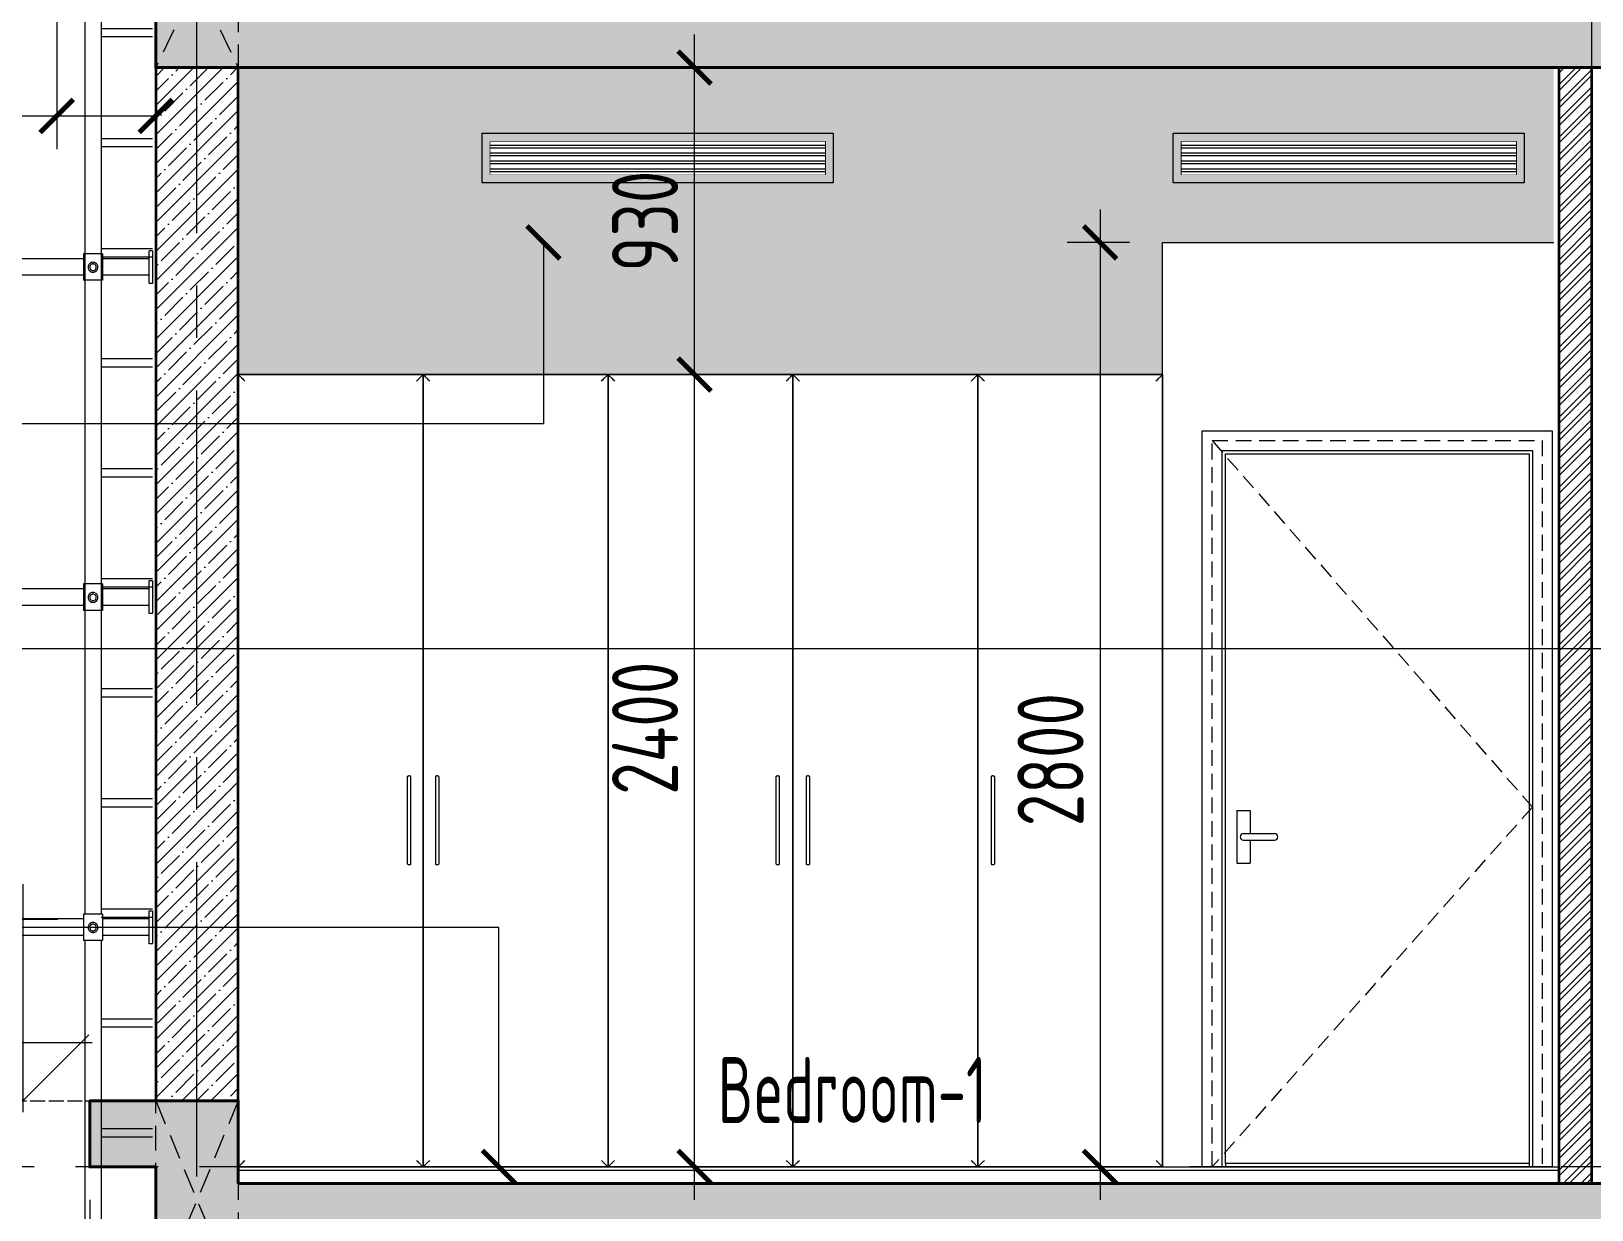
# Model space of a CAD drawing. Header units: millimetres. Extents: x -6181 to 191287, y -8583 to 23546.
# Drawn here: x 84826 to 89554, y 3920 to 7490 of the extents above; entities that cross this region are included whole.
import ezdxf
from ezdxf.xclip import XClip

# ---------------------------------------------------------------- set-up
doc = ezdxf.new("R2010")
doc.units = ezdxf.units.MM
doc.header["$MEASUREMENT"] = 0
doc.header["$XCLIPFRAME"] = 0
for name, pattern in [('1735-DT-5BR-SEC_BB$0$DASHED', [0.75, 0.5, -0.25]), ('1735-DT-5BR-SEC_BB$0$HIDDEN', [0.375, 0.25, -0.125]), ('1735-DT-5BR-SEC_BB$0$HIDDEN2', [4.7625, 3.175, -1.5875]), ('ACAD_ISO02W100', [15, 12, -3]), ('CENTER2', [28.575, 19.05, -3.175, 3.175, -3.175]), ('DASHED', [0.75, 0.5, -0.25])]:
    doc.linetypes.add(name, pattern=pattern)
doc.layers.add('00--ORIGIN POINT', color=200, linetype='Continuous', lineweight=20, plot=False)
for name, color, linetype, lineweight in [('03--GRID', 252, 'CENTER2', 5), ('05--LEADER', 11, 'Continuous', 20), ('05--TEXT-2', 2, 'Continuous', 25), ('07--DIM-2', 2, 'Continuous', 25), ('1735-DT-5BR-SEC_BB$0$04--HATCH-1', 251, 'Continuous', 13), ('1735-DT-5BR-SEC_BB$0$06--LINE-1', 9, 'Continuous', 18), ('1735-DT-5BR-SEC_BB$0$CAT LADDER', 251, 'Continuous', 9), ('1735-DT-5BR-SEC_BB$0$E--CONCRETE-4', 4, 'Continuous', 40), ('1735-DT-5BR-SEC_BB$0$E--CONCRETE-Beams', 1, '1735-DT-5BR-SEC_BB$0$HIDDEN', 0), ('1735-DT-5BR-SEC_BB$0$E--CONCRETE-SHADE', 253, 'Continuous', 25), ('1735-DT-5BR-SEC_BB$0$F--BLOCKWALL-3', 3, 'Continuous', 35), ('1735-DT-5BR-SEC_BB$0$F--BLOCKWALL-HATCH--INSULATED', 251, 'Continuous', 13), ('1735-DT-5BR-SEC_BB$0$G--STELWRK-1', 9, 'Continuous', 18), ('1735-DT-5BR-SEC_BB$0$K--CEILING FIXTURES', 251, 'Continuous', 9), ('1735-DT-5BR-SEC_BB$0$K--CEILING-1', 1, 'Continuous', 20), ('1735-DT-5BR-SEC_BB$0$L--DOORS-1', 9, 'Continuous', 18), ('1735-DT-5BR-SEC_BB$0$L--DOORS-HID', 9, '1735-DT-5BR-SEC_BB$0$HIDDEN', 18), ('1735-DT-5BR-SEC_BB$0$M--TILING-1', 2, 'Continuous', 15), ('1735-DT-5BR-SEC_BB$0$N--FIXTURE-CB-0', 251, 'Continuous', 9), ('1735-DT-5BR-SEC_BB$0$W--ELV-1', 250, '1735-DT-5BR-SEC_BB$0$DASHED', 9), ('W--ELEV-2', 7, 'Continuous', 20), ('W--ELV-1', 250, 'DASHED', 9)]:
    doc.layers.add(name, color=color, linetype=linetype, lineweight=lineweight)
doc.layers.add('1735-DT-5BR-SEC_BB$0$CEILING FIXTURES', color=251, linetype='Continuous')
doc.layers.add('1735-DT-5BR-SEC_BB$0$K--CEILING HID', color=251, linetype='1735-DT-5BR-SEC_BB$0$HIDDEN')
doc.styles.add('ISO', font='isocp2.shx', dxfattribs={"width": 0.8})
doc.dimstyles.new('1-100_AR', dxfattribs={"dimtxt": 200, "dimasz": 100, "dimexe": 100, "dimexo": 100, "dimgap": 0, "dimtad": 0, "dimdec": 0, "dimzin": 12, "dimdsep": 46, "dimtxsty": 'ISO', "dimblk": 'ARCHTICK', "dimcen": 100, "dimdle": 100, "dimclrd": 8, "dimclre": 9, "dimclrt": 2, "dimadec": 0, "dimazin": 0, "dimtfac": 1, "dimtdec": 0, "dimtmove": 0, "dimatfit": 2, "dimldrblk": 'ARCHTICK', "dimfxl": 1, "dimtvp": 0.75, "dimtolj": 1, "dimtzin": 12, "dimlwd": 9, "dimlwe": 9, "dimarcsym": 0})

# ---------------------------------------------------------------- blocks, each defined once
blk = doc.blocks.new('_ArchTick')
at = {"color": 0, "const_width": 0.15}
blk.add_lwpolyline([(-0.5, -0.5), (0.5, 0.5)], dxfattribs=at)
blk = doc.blocks.new('*D36')
at = {"layer": '07--DIM-2', "color": 8, "lineweight": 9, "transparency": 16777216}
blk.add_line((88064.1, 6950), (88064.1, 3950), dxfattribs=at)
at = {"layer": '07--DIM-2', "color": 9, "lineweight": 9, "transparency": 16777216}
for p, q in [((88153.6, 6850), (87964.1, 6850)), ((88153.6, 4050), (87964.1, 4050))]:
    blk.add_line(p, q, dxfattribs=at)
at = {"layer": 'Defpoints', "color": 0, "transparency": 16777216}
for p in [(88253.6, 6850), (88064.1, 4050), (88253.6, 4050)]:
    blk.add_point(p, dxfattribs=at)
at = {"layer": '07--DIM-2', "color": 8, "lineweight": 9, "transparency": 16777216, "xscale": 100, "yscale": 100, "zscale": 100}
for p, rotation in [((88064.1, 6850), 90), ((88064.1, 4050), 270)]:
    blk.add_blockref('_ArchTick', p, dxfattribs=dict(at, rotation=rotation))
at = {"layer": '07--DIM-2', "color": 2, "transparency": 16777216, "insert": (87914.1, 5283.6), "char_height": 200, "attachment_point": 5, "rotation": 90, "style": 'ISO'}
blk.add_mtext('\\A1;2800', dxfattribs=at)
blk = doc.blocks.new('*U259')
blk.add_line((1060, 0), (0, 0))
for points in [[(0, 0), (0, 2230), (1060, 2230), (1060, 0)], [(60, 0), (60, 2170), (1000, 2170), (1000, 0)]]:
    blk.add_lwpolyline(points)
at = {"layer": '1735-DT-5BR-SEC_BB$0$06--LINE-1', "ltscale": 0.5}
for p, q in [((70, 10), (70, 0)), ((990, 10), (990, 0))]:
    blk.add_line(p, q, dxfattribs=at)
at = {"layer": '1735-DT-5BR-SEC_BB$0$G--STELWRK-1'}
for p, q in [((105, 1080), (105, 920)), ((105, 1080), (145, 1080)), ((145, 1080), (145, 1010)), ((125, 1010), (218.7, 1010)), ((125, 990), (218.7, 990)), ((145, 990), (145, 920)), ((105, 920), (145, 920))]:
    blk.add_line(p, q, dxfattribs=at)
for centre, start, end in [((125, 1000), 90, 270), ((218.7, 1000), 270, 90)]:
    blk.add_arc(centre, 10, start, end, dxfattribs=at)
at = {"layer": '1735-DT-5BR-SEC_BB$0$L--DOORS-1'}
blk.add_lwpolyline([(70, 10), (70, 2160), (990, 2160), (990, 10)], close=True, dxfattribs=at)
at = {"layer": '1735-DT-5BR-SEC_BB$0$L--DOORS-HID', "color": 8, "linetype": '1735-DT-5BR-SEC_BB$0$HIDDEN2', "ltscale": 15}
blk.add_lwpolyline([(30, 0), (30, 2200), (1030, 2200), (1030, 0)], dxfattribs=at)
at = {"layer": '1735-DT-5BR-SEC_BB$0$L--DOORS-HID', "color": 8, "linetype": '1735-DT-5BR-SEC_BB$0$HIDDEN2', "lineweight": 9, "ltscale": 15}
blk.add_lwpolyline([(30, 2200), (1000, 1090), (30, 0)], dxfattribs=at)
blk = doc.blocks.new('1735-DT-5BR-SEC_BB$0$A$C77026d05')
for p, q in [((-2800, 0), (-2800, 2400)), ((-2800, 2400), (-2240, 2400)), ((-2240, 2400), (-2800, 2400)), ((-2800, 0), (-2800, 2400)), ((-2800, 2400), (-2800, 0)), ((-2800, 2400), (-1120, 2400)), ((-2240, 0), (-2240, 2400)), ((-2240, 2400), (-1680, 2400)), ((-1680, 2400), (-2240, 2400)), ((-2240, 0), (-2240, 2400)), ((-2240, 2400), (-2240, 0)), ((-2240, 2400), (-2240, 0)), ((-1680, 0), (-1680, 2400)), ((-1680, 2400), (-1120, 2400)), ((-1120, 2400), (-1680, 2400)), ((-1680, 0), (-1680, 2400)), ((-1680, 2400), (-1680, 0)), ((-1680, 2400), (-1680, 0)), ((-1120, 2400), (-1120, 0)), ((-1120, 2400), (-1120, 0)), ((-1120, 0), (-1120, 2400)), ((-1120, 2400), (0, 2400)), ((0, 2400), (-1120, 2400)), ((-1120, 0), (-1120, 2400)), ((-1120, 2400), (0, 2400)), ((-560, 2400), (-560, 0)), ((-560, 2400), (-560, 0)), ((-560, 0), (-560, 2400)), ((-560, 0), (-560, 2400)), ((0, 2400), (0, 0)), ((0, 2400), (0, 0)), ((0, 0), (0, 2400)), ((-2286.4, 918.2), (-2286.9, 917.8)), ((-2193.1, 917.8), (-2193.6, 918.2)), ((-1169.9, 918.2), (-1170.4, 917.8)), ((-1069.6, 917.8), (-1070.1, 918.2)), ((-509.6, 917.8), (-510.1, 918.2)), ((-2240, 0), (-2800, 0)), ((-2800, 0), (-1120, 0)), ((-1680, 0), (-2240, 0)), ((-1120, 0), (-1680, 0)), ((0, 0), (-1120, 0)), ((-1120, 0), (0, 0)), ((-2240, 0), (-2800, 0)), ((-1680, 0), (-2240, 0)), ((-1120, 0), (-1680, 0)), ((0, 0), (-1120, 0))]:
    blk.add_line(p, q)
at = {"flags": 128}
for points in [[(-2282.1, 1184.3), (-2283.3, 1184.2), (-2284.6, 1184), (-2285.6, 1183.7), (-2286.4, 1183.3), (-2286.9, 1182.9), (-2287.1, 1182.4), (-2286.9, 1181.9), (-2286.4, 1181.4)], [(-2287.1, 917.4), (-2287.1, 958.9), (-2287.1, 1001.9), (-2287.1, 1049), (-2287.1, 1106.6), (-2287.1, 1182.4)], [(-2277.7, 1181.4), (-2277.2, 1181.9), (-2277.1, 1182.4), (-2277.2, 1182.9), (-2277.7, 1183.3), (-2278.5, 1183.7), (-2279.6, 1184), (-2280.8, 1184.2), (-2282.1, 1184.3)], [(-2277.1, 917.4), (-2277.1, 958.9), (-2277.1, 1001.9), (-2277.1, 1049), (-2277.1, 1106.6), (-2277.1, 1182.4)], [(-2197.9, 1184.3), (-2199.2, 1184.2), (-2200.4, 1184), (-2201.5, 1183.7), (-2202.3, 1183.3), (-2202.8, 1182.9), (-2202.9, 1182.4), (-2202.8, 1181.9), (-2202.3, 1181.4)], [(-2202.9, 1182.4), (-2202.9, 1120.9), (-2202.9, 1071.9), (-2202.9, 997.5), (-2202.9, 944), (-2202.9, 917.4)], [(-2193.6, 1181.4), (-2193.1, 1181.9), (-2192.9, 1182.4), (-2193.1, 1182.9), (-2193.6, 1183.3), (-2194.4, 1183.7), (-2195.4, 1184), (-2196.7, 1184.2), (-2197.9, 1184.3)], [(-2192.9, 1182.4), (-2192.9, 1120.9), (-2192.9, 1071.9), (-2192.9, 997.5), (-2192.9, 944), (-2192.9, 917.4)], [(-1165.6, 1184.3), (-1166.9, 1184.2), (-1168.1, 1184), (-1169.1, 1183.7), (-1169.9, 1183.3), (-1170.4, 1182.9), (-1170.6, 1182.4), (-1170.4, 1181.9), (-1169.9, 1181.4)], [(-1170.6, 917.4), (-1170.6, 958.9), (-1170.6, 1001.9), (-1170.6, 1049), (-1170.6, 1106.6), (-1170.6, 1182.4)], [(-1161.2, 1181.4), (-1160.7, 1181.9), (-1160.6, 1182.4), (-1160.7, 1182.9), (-1161.2, 1183.3), (-1162, 1183.7), (-1163.1, 1184), (-1164.3, 1184.2), (-1165.6, 1184.3)], [(-1160.6, 917.4), (-1160.6, 958.9), (-1160.6, 1001.9), (-1160.6, 1049), (-1160.6, 1106.6), (-1160.6, 1182.4)], [(-1074.4, 1184.3), (-1075.7, 1184.2), (-1076.9, 1184), (-1078, 1183.7), (-1078.8, 1183.3), (-1079.3, 1182.9), (-1079.4, 1182.4), (-1079.3, 1181.9), (-1078.8, 1181.4)], [(-1079.4, 1182.4), (-1079.4, 1120.9), (-1079.4, 1071.9), (-1079.4, 997.5), (-1079.4, 944), (-1079.4, 917.4)], [(-1070.1, 1181.4), (-1069.6, 1181.9), (-1069.4, 1182.4), (-1069.6, 1182.9), (-1070.1, 1183.3), (-1070.9, 1183.7), (-1071.9, 1184), (-1073.1, 1184.2), (-1074.4, 1184.3)], [(-1069.4, 1182.4), (-1069.4, 1120.9), (-1069.4, 1071.9), (-1069.4, 997.5), (-1069.4, 944), (-1069.4, 917.4)], [(-514.4, 1184.3), (-515.7, 1184.2), (-516.9, 1184), (-518, 1183.7), (-518.8, 1183.3), (-519.3, 1182.9), (-519.4, 1182.4), (-519.3, 1181.9), (-518.8, 1181.4)], [(-519.4, 1182.4), (-519.4, 1120.9), (-519.4, 1071.9), (-519.4, 997.5), (-519.4, 944), (-519.4, 917.4)], [(-510.1, 1181.4), (-509.6, 1181.9), (-509.4, 1182.4), (-509.6, 1182.9), (-510.1, 1183.3), (-510.9, 1183.7), (-511.9, 1184), (-513.1, 1184.2), (-514.4, 1184.3)], [(-509.4, 1182.4), (-509.4, 1120.9), (-509.4, 1071.9), (-509.4, 997.5), (-509.4, 944), (-509.4, 917.4)], [(-2287.1, 917.4), (-2286.9, 917), (-2286.4, 916.6), (-2285.6, 916.2), (-2284.6, 916), (-2283.3, 915.8), (-2282.1, 915.7)], [(-2282.1, 915.7), (-2280.8, 915.8), (-2279.6, 916), (-2278.5, 916.2), (-2277.7, 916.6), (-2277.2, 917)], [(-2202.8, 917), (-2202.3, 916.6), (-2201.5, 916.2), (-2200.4, 916), (-2199.2, 915.8), (-2197.9, 915.7)], [(-2197.9, 915.7), (-2196.7, 915.8), (-2195.4, 916), (-2194.4, 916.2), (-2193.6, 916.6), (-2193.1, 917), (-2192.9, 917.4)], [(-1170.6, 917.4), (-1170.4, 917), (-1169.9, 916.6), (-1169.1, 916.2), (-1168.1, 916), (-1166.9, 915.8), (-1165.6, 915.7)], [(-1165.6, 915.7), (-1164.3, 915.8), (-1163.1, 916), (-1162, 916.2), (-1161.2, 916.6), (-1160.7, 917)], [(-1079.3, 917), (-1078.8, 916.6), (-1078, 916.2), (-1076.9, 916), (-1075.7, 915.8), (-1074.4, 915.7)], [(-1074.4, 915.7), (-1073.1, 915.8), (-1071.9, 916), (-1070.9, 916.2), (-1070.1, 916.6), (-1069.6, 917), (-1069.4, 917.4)], [(-519.3, 917), (-518.8, 916.6), (-518, 916.2), (-516.9, 916), (-515.7, 915.8), (-514.4, 915.7)], [(-514.4, 915.7), (-513.1, 915.8), (-511.9, 916), (-510.9, 916.2), (-510.1, 916.6), (-509.6, 917), (-509.4, 917.4)]]:
    blk.add_lwpolyline(points, dxfattribs=at)
for points, knots in [([(-2800, 2400), (-2800, 2400), (-2798.9, 2398.9), (-2794.8, 2394.8), (-2789.9, 2389.9), (-2785.5, 2385.5), (-2781.9, 2381.9), (-2780, 2380)], [0, 0, 0, 0, 0.285714, 0.571429, 0.714286, 0.857143, 1, 1, 1, 1]), ([(-2260, 2380), (-2258.1, 2381.9), (-2254.5, 2385.5), (-2250.1, 2389.9), (-2245.2, 2394.8), (-2241.1, 2398.9), (-2240, 2400), (-2240, 2400)], [-1, -1, -1, -1, -0.857143, -0.714286, -0.571429, -0.285714, 0, 0, 0, 0]), ([(-2240, 2400), (-2240, 2400), (-2238.9, 2398.9), (-2234.8, 2394.8), (-2229.9, 2389.9), (-2225.5, 2385.5), (-2221.9, 2381.9), (-2220, 2380)], [0, 0, 0, 0, 0.285714, 0.571429, 0.714286, 0.857143, 1, 1, 1, 1]), ([(-1700, 2380), (-1698.1, 2381.9), (-1694.5, 2385.5), (-1690.1, 2389.9), (-1685.2, 2394.8), (-1681.1, 2398.9), (-1680, 2400), (-1680, 2400)], [-1, -1, -1, -1, -0.857143, -0.714286, -0.571429, -0.285714, 0, 0, 0, 0]), ([(-1680, 2400), (-1680, 2400), (-1678.9, 2398.9), (-1674.8, 2394.8), (-1669.9, 2389.9), (-1665.5, 2385.5), (-1661.9, 2381.9), (-1660, 2380)], [0, 0, 0, 0, 0.285714, 0.571429, 0.714286, 0.857143, 1, 1, 1, 1]), ([(-1140, 2380), (-1138.1, 2381.9), (-1134.5, 2385.5), (-1130.1, 2389.9), (-1125.2, 2394.8), (-1121.1, 2398.9), (-1120, 2400), (-1120, 2400)], [-1, -1, -1, -1, -0.857143, -0.714286, -0.571429, -0.285714, 0, 0, 0, 0]), ([(-1120, 2400), (-1120, 2400), (-1119.6, 2399.6), (-1117.4, 2397.4), (-1113.6, 2393.6), (-1109.9, 2389.9), (-1105.5, 2385.5), (-1101.9, 2381.9), (-1100, 2380)], [-1, -1, -1, -1, -0.857143, -0.571429, -0.428571, -0.285714, -0.142857, 0, 0, 0, 0]), ([(-580, 2380), (-578.1, 2381.9), (-574.5, 2385.5), (-570.1, 2389.9), (-565.2, 2394.8), (-561.1, 2398.9), (-560, 2400), (-560, 2400)], [-1, -1, -1, -1, -0.857143, -0.714286, -0.571429, -0.285714, 0, 0, 0, 0]), ([(-560, 2400), (-560, 2400), (-559.6, 2399.6), (-557.4, 2397.4), (-553.6, 2393.6), (-549.9, 2389.9), (-545.5, 2385.5), (-541.9, 2381.9), (-540, 2380)], [-1, -1, -1, -1, -0.857143, -0.571429, -0.428571, -0.285714, -0.142857, 0, 0, 0, 0]), ([(-20, 2380), (-18.1, 2381.9), (-14.5, 2385.5), (-10.1, 2389.9), (-6.4, 2393.6), (-2.6, 2397.4), (-0.4, 2399.6), (0, 2400), (0, 2400)], [0, 0, 0, 0, 0.142857, 0.285714, 0.428571, 0.571429, 0.857143, 1, 1, 1, 1]), ([(-2800, 0), (-2800, 0), (-2798.9, 1.1), (-2794.8, 5.2), (-2789.9, 10.1), (-2785.5, 14.5), (-2781.9, 18.1), (-2780, 20)], [0, 0, 0, 0, 0.285714, 0.571429, 0.714286, 0.857143, 1, 1, 1, 1]), ([(-2260, 20), (-2258.1, 18.1), (-2254.5, 14.5), (-2250.1, 10.1), (-2245.2, 5.2), (-2241.1, 1.1), (-2240, 0), (-2240, 0)], [-1, -1, -1, -1, -0.857143, -0.714286, -0.571429, -0.285714, 0, 0, 0, 0]), ([(-2240, 0), (-2240, 0), (-2238.9, 1.1), (-2234.8, 5.2), (-2229.9, 10.1), (-2225.5, 14.5), (-2221.9, 18.1), (-2220, 20)], [0, 0, 0, 0, 0.285714, 0.571429, 0.714286, 0.857143, 1, 1, 1, 1]), ([(-1700, 20), (-1698.1, 18.1), (-1694.5, 14.5), (-1690.1, 10.1), (-1685.2, 5.2), (-1681.1, 1.1), (-1680, 0), (-1680, 0)], [-1, -1, -1, -1, -0.857143, -0.714286, -0.571429, -0.285714, 0, 0, 0, 0]), ([(-1680, 0), (-1680, 0), (-1678.9, 1.1), (-1674.8, 5.2), (-1669.9, 10.1), (-1665.5, 14.5), (-1661.9, 18.1), (-1660, 20)], [0, 0, 0, 0, 0.285714, 0.571429, 0.714286, 0.857143, 1, 1, 1, 1]), ([(-1140, 20), (-1138.1, 18.1), (-1134.5, 14.5), (-1130.1, 10.1), (-1125.2, 5.2), (-1121.1, 1.1), (-1120, 0), (-1120, 0)], [-1, -1, -1, -1, -0.857143, -0.714286, -0.571429, -0.285714, 0, 0, 0, 0]), ([(-1120, 0), (-1120, 0), (-1119.6, 0.4), (-1117.4, 2.6), (-1113.6, 6.4), (-1109.9, 10.1), (-1105.5, 14.5), (-1101.9, 18.1), (-1100, 20)], [-1, -1, -1, -1, -0.857143, -0.571429, -0.428571, -0.285714, -0.142857, 0, 0, 0, 0]), ([(-580, 20), (-578.1, 18.1), (-574.5, 14.5), (-570.1, 10.1), (-565.2, 5.2), (-561.1, 1.1), (-560, 0), (-560, 0)], [-1, -1, -1, -1, -0.857143, -0.714286, -0.571429, -0.285714, 0, 0, 0, 0]), ([(-560, 0), (-560, 0), (-559.6, 0.4), (-557.4, 2.6), (-553.6, 6.4), (-549.9, 10.1), (-545.5, 14.5), (-541.9, 18.1), (-540, 20)], [-1, -1, -1, -1, -0.857143, -0.571429, -0.428571, -0.285714, -0.142857, 0, 0, 0, 0]), ([(-20, 20), (-18.1, 18.1), (-14.5, 14.5), (-10.1, 10.1), (-6.4, 6.4), (-2.6, 2.6), (-0.4, 0.4), (0, 0), (0, 0)], [0, 0, 0, 0, 0.142857, 0.285714, 0.428571, 0.571429, 0.857143, 1, 1, 1, 1])]:
    blk.add_open_spline(points, degree=3, knots=knots)
blk = doc.blocks.new('1735-DT-5BR-SEC_BB$0$CAT L')
at = {"linetype": '1735-DT-5BR-SEC_BB$0$DASHED'}
for p, q in [((-54, 8892.8), (-54, 8812.8)), ((-50, 8892.8), (-50, 4593.8)), ((0, 8892.8), (0, 4593.8)), ((4, 8892.8), (4, 8812.8)), ((-195, 8877.8), (-54, 8877.8)), ((4, 8877.8), (895, 8877.8)), ((200, 8877.8), (200, 7578.3)), ((250, 8877.8), (250, 7578.3)), ((440, 8877.8), (440, 7578.3)), ((490, 8877.8), (490, 7578.3)), ((707.6, 8877.8), (707.6, 7578.3)), ((748.5, 8877.8), (748.5, 7578.3)), ((751.4, 8877.8), (751.4, 7578.3)), ((867, 8877.8), (867, 7578.3)), ((883.4, 8877.8), (883.4, 7578.3)), ((888.1, 8877.8), (888.1, 7578.3)), ((-195, 8827.8), (-54, 8827.8)), ((-54, 8812.8), (4, 8812.8)), ((4, 8827.8), (895, 8827.8)), ((-305, 8348.8), (-305, 8521.3)), ((-255, 8348.8), (-255, 8521.3)), ((-50, 8348.8), (-50, 8521.3)), ((0, 8348.8), (0, 8521.3)), ((-309, 8348.8), (-309, 8268.8)), ((-251, 8348.8), (-309, 8348.8)), ((-251, 8348.8), (-251, 8268.8)), ((-54, 8333.8), (-251, 8333.8)), ((-54, 8348.8), (-54, 8268.8)), ((-54, 8348.8), (4, 8348.8)), ((4, 8348.8), (4, 8268.8)), ((-54, 8283.8), (-251, 8283.8)), ((-251, 8268.8), (-309, 8268.8)), ((-305, 8266.2), (-305, 8268.8)), ((-305, 7838.8), (-305, 8268.8)), ((-255, 8266.2), (-255, 8268.8)), ((-255, 7838.8), (-255, 8268.8)), ((-54, 8268.8), (4, 8268.8)), ((-50, 7818.8), (-50, 8268.8)), ((0, 7818.8), (0, 8268.8)), ((-205, 7942.2), (-50, 7942.2)), ((-205, 7917.2), (-50, 7917.2)), ((-54, 7818.8), (4, 7818.8)), ((-205, 7608.3), (-50, 7608.3)), ((-205, 7583.3), (-50, 7583.3)), ((-195, 7578.3), (-54, 7578.3)), ((-54, 7593.3), (-54, 7513.3)), ((-54, 7593.3), (4, 7593.3)), ((4, 7593.3), (4, 7513.3)), ((4, 7578.3), (895, 7578.3)), ((-195, 7528.3), (-54, 7528.3)), ((4, 7528.3), (895, 7528.3)), ((200, 7528.3), (200, 6578.5)), ((250, 7528.3), (250, 6578.5)), ((440, 7528.3), (440, 6578.5)), ((490, 7528.3), (490, 6578.5)), ((707.6, 7528.3), (707.6, 6578.5)), ((748.5, 7528.3), (748.5, 6578.5)), ((751.4, 7528.3), (751.4, 6578.5)), ((867, 7528.3), (867, 6578.5)), ((883.4, 7528.3), (883.4, 6578.5)), ((888.1, 7528.3), (888.1, 6578.5)), ((-54, 7513.3), (4, 7513.3)), ((-50, 7513.3), (-50, 6825.6)), ((0, 7513.3), (0, 6825.6)), ((-205, 7275.3), (-50, 7275.3)), ((-205, 7250.3), (-50, 7250.3)), ((-205, 6942.3), (-50, 6942.3)), ((-205, 6917.3), (-50, 6917.3)), ((-50, 6825.6), (-50, 6593.5)), ((0, 6825.6), (0, 6593.5)), ((-205, 6608.5), (-50, 6608.5)), ((-205, 6583.5), (-50, 6583.5)), ((-195, 6578.5), (-54, 6578.5)), ((-54, 6593.5), (-54, 6513.5)), ((-54, 6593.5), (4, 6593.5)), ((4, 6593.5), (4, 6513.5)), ((4, 6578.5), (895, 6578.5)), ((-195, 6528.5), (-54, 6528.5)), ((4, 6528.5), (895, 6528.5)), ((200, 6528.5), (200, 5578.7)), ((250, 6528.5), (250, 5578.7)), ((440, 6528.5), (440, 5578.7)), ((490, 6528.5), (490, 5578.7)), ((707.6, 6528.5), (707.6, 5578.7)), ((748.5, 6528.5), (748.5, 5578.7)), ((751.4, 6528.5), (751.4, 5578.7)), ((867, 6528.5), (867, 5578.7)), ((883.4, 6528.5), (883.4, 5578.7)), ((888.1, 6528.5), (888.1, 5578.7)), ((-54, 6513.5), (4, 6513.5)), ((-50, 6513.5), (-50, 5825.7)), ((0, 6513.5), (0, 5825.7)), ((-205, 6275.5), (-50, 6275.5)), ((-205, 6250.5), (-50, 6250.5)), ((-205, 5942.5), (-50, 5942.5)), ((-205, 5917.5), (-50, 5917.5)), ((-50, 5825.7), (-50, 5593.7)), ((0, 5825.7), (0, 5593.7)), ((-205, 5608.7), (-50, 5608.7)), ((-205, 5583.7), (-50, 5583.7)), ((-195, 5578.7), (-54, 5578.7)), ((-54, 5593.7), (-54, 5513.7)), ((-54, 5593.7), (4, 5593.7)), ((4, 5593.7), (4, 5513.7)), ((4, 5578.7), (895, 5578.7)), ((-195, 5528.7), (-54, 5528.7)), ((-54, 5513.7), (4, 5513.7)), ((-50, 5513.7), (-50, 4825.9)), ((0, 5513.7), (0, 4825.9)), ((4, 5528.7), (895, 5528.7)), ((200, 5528.7), (200, 4578.8)), ((250, 5528.7), (250, 4578.8)), ((440, 5528.7), (440, 4578.8)), ((490, 5528.7), (490, 4578.8)), ((707.6, 5528.7), (707.6, 4578.8)), ((748.5, 5528.7), (748.5, 4578.8)), ((751.4, 5528.7), (751.4, 4578.8)), ((867, 5528.7), (867, 4578.8)), ((883.4, 5528.7), (883.4, 4578.8)), ((888.1, 5528.7), (888.1, 4578.8)), ((-205, 5275.7), (-50, 5275.7)), ((-205, 5250.7), (-50, 5250.7)), ((-205, 4942.7), (-50, 4942.7)), ((-205, 4917.7), (-50, 4917.7)), ((-50, 4825.9), (-50, 4593.8)), ((0, 4825.9), (0, 4593.8)), ((-205, 4608.8), (-50, 4608.8)), ((-54, 4593.8), (-54, 4513.8)), ((-54, 4593.8), (4, 4593.8)), ((4, 4593.8), (4, 4513.8)), ((-205, 4583.8), (-50, 4583.8)), ((-195, 4578.8), (-54, 4578.8)), ((4, 4578.8), (895, 4578.8)), ((-195, 4528.8), (-54, 4528.8)), ((-54, 4513.8), (4, 4513.8)), ((-50, 4513.8), (-50, 3826.1)), ((0, 4513.8), (0, 3826.1)), ((4, 4528.8), (895, 4528.8)), ((200, 4528.8), (200, 3579)), ((250, 4528.8), (250, 3579)), ((440, 4528.8), (440, 3579)), ((490, 4528.8), (490, 3579)), ((707.6, 4528.8), (707.6, 3579)), ((748.5, 4528.8), (748.5, 3579)), ((751.4, 4528.8), (751.4, 3579)), ((867, 4528.8), (867, 3579)), ((883.4, 4528.8), (883.4, 3579)), ((888.1, 4528.8), (888.1, 3579)), ((-205, 4275.8), (-50, 4275.8)), ((-205, 4250.8), (-50, 4250.8)), ((-205, 3942.8), (-50, 3942.8)), ((-205, 3917.8), (-50, 3917.8)), ((-50, 3826.1), (-50, 3594)), ((0, 3826.1), (0, 3594)), ((-205, 3609.8), (-50, 3609.8)), ((-54, 3594), (-54, 3514)), ((-54, 3594), (4, 3594)), ((4, 3594), (4, 3514)), ((-205, 3584.8), (-50, 3584.8)), ((-195, 3579), (-54, 3579)), ((4, 3579), (895, 3579)), ((-195, 3529), (-54, 3529)), ((-54, 3514), (4, 3514)), ((-50, 3514), (-50, 2694)), ((0, 3514), (0, 2694)), ((4, 3529), (895, 3529)), ((200, 3529), (200, 2679)), ((250, 3529), (250, 2679)), ((440, 3529), (440, 2679)), ((490, 3529), (490, 2679)), ((707.6, 3529), (707.6, 2679)), ((748.5, 3529), (748.5, 2679)), ((751.4, 3529), (751.4, 2679)), ((867, 3529), (867, 2679)), ((883.4, 3529), (883.4, 2679)), ((888.1, 3529), (888.1, 2679)), ((-205, 3276.8), (-50, 3276.8)), ((-205, 3251.8), (-50, 3251.8)), ((-205, 2943.8), (-50, 2943.8)), ((-205, 2918.8), (-50, 2918.8)), ((-195, 2679), (-54, 2679)), ((-54, 2694), (-54, 2614)), ((-54, 2694), (4, 2694)), ((4, 2694), (4, 2614)), ((4, 2679), (895, 2679)), ((-205, 2610.8), (-50, 2610.8)), ((-195, 2629), (-54, 2629)), ((-54, 2614), (4, 2614)), ((-50, 2614), (-50, 501.3)), ((0, 2614), (0, 501.3)), ((4, 2629), (895, 2629)), ((200, 2098.8), (200, 2629)), ((250, 2098.8), (250, 2629)), ((440, 2098.8), (440, 2629)), ((490, 2098.8), (490, 2629)), ((707.6, 2098.8), (707.6, 2629)), ((748.5, 2098.8), (748.5, 2629)), ((751.4, 2098.8), (751.4, 2629)), ((867, 2098.8), (867, 2629)), ((883.4, 2098.8), (883.4, 2629)), ((888.1, 2098.8), (888.1, 2629)), ((-205, 2585.8), (-50, 2585.8)), ((-205, 2277.8), (-50, 2277.8)), ((-205, 2252.8), (-50, 2252.8)), ((-195, 2098.8), (-54, 2098.8)), ((-54, 2113.8), (-54, 2033.8)), ((-54, 2113.8), (4, 2113.8)), ((4, 2113.8), (4, 2033.8)), ((4, 2098.8), (895, 2098.8)), ((-195, 2048.8), (-54, 2048.8)), ((-54, 2033.8), (4, 2033.8)), ((4, 2048.8), (895, 2048.8)), ((-205, 2005.8), (-50, 2005.8)), ((-205, 1980.8), (-50, 1980.8)), ((-205, 1672.8), (-50, 1672.8)), ((-205, 1647.8), (-50, 1647.8)), ((-205, 1339.8), (-50, 1339.8)), ((-205, 1314.8), (-50, 1314.8)), ((-205, 1006.8), (-50, 1006.8)), ((-205, 981.8), (-50, 981.8)), ((-205, 673.8), (-50, 673.8)), ((-205, 673.8), (-50, 673.8)), ((-205, 648.8), (-50, 648.8)), ((-205, 648.8), (-50, 648.8)), ((-195, 486.3), (-54, 486.3)), ((-54, 501.3), (-54, 421.3)), ((-54, 501.3), (4, 501.3)), ((4, 501.3), (4, 421.3)), ((-195, 436.3), (-54, 436.3)), ((-54, 421.3), (4, 421.3)), ((-50, 421.3), (-50, 48.8)), ((0, 421.3), (0, 48.8)), ((0, 48.8), (-50, 48.8))]:
    blk.add_line(p, q, dxfattribs=at)
for points in [[(-205, 8802.8), (-195, 8802.8), (-195, 8902.8), (-205, 8902.8)], [(895, 8877.8), (890, 8877.8), (890, 8827.8), (895, 8827.8)], [(-230, 7828.8), (-230, 7838.8), (-330, 7838.8), (-330, 7828.8)], [(-205, 7503.3), (-195, 7503.3), (-195, 7603.3), (-205, 7603.3)], [(895, 7578.3), (890, 7578.3), (890, 7528.3), (895, 7528.3)], [(-205, 6503.5), (-195, 6503.5), (-195, 6603.5), (-205, 6603.5)], [(895, 6578.5), (890, 6578.5), (890, 6528.5), (895, 6528.5)], [(-205, 5503.7), (-195, 5503.7), (-195, 5603.7), (-205, 5603.7)], [(895, 5578.7), (890, 5578.7), (890, 5528.7), (895, 5528.7)], [(-205, 4503.8), (-195, 4503.8), (-195, 4603.8), (-205, 4603.8)], [(895, 4578.8), (890, 4578.8), (890, 4528.8), (895, 4528.8)], [(-205, 3504), (-195, 3504), (-195, 3604), (-205, 3604)], [(895, 3579), (890, 3579), (890, 3529), (895, 3529)], [(-205, 2604), (-195, 2604), (-195, 2704), (-205, 2704)], [(895, 2679), (890, 2679), (890, 2629), (895, 2629)], [(-205, 2023.8), (-195, 2023.8), (-195, 2123.8), (-205, 2123.8)], [(895, 2098.8), (890, 2098.8), (890, 2048.8), (895, 2048.8)], [(-205, 411.3), (-195, 411.3), (-195, 511.3), (-205, 511.3)]]:
    blk.add_lwpolyline(points, close=True, dxfattribs=at)
for centre, radius in [((-25, 8852.2), 15), ((-25, 8852.2), 10), ((-25, 7552.7), 15), ((-25, 7552.7), 10), ((-25, 6552.9), 15), ((-25, 6552.9), 10), ((-25, 5553), 15), ((-25, 5553), 10), ((-25, 4553.2), 15), ((-25, 4553.2), 10), ((-25, 3553.3), 15), ((-25, 3553.3), 10), ((-25, 2653.3), 15), ((-25, 2653.3), 10), ((-25, 2073.2), 15), ((-25, 2073.2), 10), ((-25, 460.7), 15), ((-25, 460.7), 10)]:
    blk.add_circle(centre, radius, dxfattribs=at)
for radius in [152.5, 102.5]:
    blk.add_arc((-152.5, 8521.3), radius, 0, 180, dxfattribs=at)
blk = doc.blocks.new('*U265')
at = {"ltscale": 300}
for p, q in [((0, 0), (250, -520)), ((250, 0), (0, -520))]:
    blk.add_line(p, q, dxfattribs=at)
blk.add_lwpolyline([(0, -520), (0, 0), (250, 0), (250, -520)], close=True, dxfattribs=at)
blk = doc.blocks.new('*U266')
at = {"ltscale": 300}
for p, q in [((0, 0), (250, -600)), ((250, 0), (0, -600))]:
    blk.add_line(p, q, dxfattribs=at)
blk.add_lwpolyline([(0, -600), (0, 0), (250, 0), (250, -600)], close=True, dxfattribs=at)
blk = doc.blocks.new('*U273')
at = {"layer": '1735-DT-5BR-SEC_BB$0$K--CEILING-1', "color": 251}
blk.add_lwpolyline([(1038.4, 125), (1038.4, 25), (25, 25), (25, 125)], close=True, dxfattribs=at)
blk.add_wipeout([(25, 125), (1038.4, 125), (1038.4, 25), (25, 25)]).dxf.layer = '1735-DT-5BR-SEC_BB$0$K--CEILING HID'
at = {"layer": '1735-DT-5BR-SEC_BB$0$K--CEILING FIXTURES'}
h = blk.add_hatch(dxfattribs=at)
h.set_pattern_fill('ANSI32', color=252, scale=2.5, angle=315)
h.set_pattern_definition([(0, (-25, 25), (5e-15, 23.8125), []), (0, (-17.062, 17.062), (5e-15, 23.8125), [])])
h.paths.add_polyline_path([(25, 125), (25, 25), (1038.4, 25), (1038.4, 125)])
at = {"layer": '1735-DT-5BR-SEC_BB$0$K--CEILING-1', "color": 8}
blk.add_lwpolyline([(1063.4, 150), (1063.4, 0), (0, 0), (0, 150)], close=True, dxfattribs=at)
blk = doc.blocks.new('1735-DT-5BR-SEC_BB')
at = {"layer": '1735-DT-5BR-SEC_BB$0$04--HATCH-1'}
h = blk.add_hatch(dxfattribs=at)
h.set_pattern_fill('ANSI32', color=256, scale=100)
h.set_pattern_definition([(45, (69063.42, 1150), (-26.516504, 26.516504), []), (45, (69081.098, 1150), (-26.516504, 26.516504), [])])
h.paths.add_polyline_path([(89453.6, 4000), (89553.6, 4000), (89553.6, 7380), (89453.6, 7380)])
at = {"layer": '1735-DT-5BR-SEC_BB$0$E--CONCRETE-SHADE'}
h = blk.add_hatch(color=256, dxfattribs=at)
h.dxf.hatch_style = 1
h.paths.add_polyline_path([(97503.6, 7900), (97203.6, 7900), (97203.6, 9100), (97053.6, 9100), (97053.6, 7900), (96953.8, 7900), (96953.8, 7600), (85453.6, 7600), (85453.6, 7900), (85353.6, 7900), (85353.6, 9100), (85203.6, 9100), (85203.6, 7900), (84903.6, 7900), (84903.6, 7700), (85203.6, 7700), (85203.6, 7380), (85453.6, 7380), (92253.6, 7380), (92253.6, 7100), (92453.6, 7100), (92453.6, 7380), (97203.6, 7380), (97203.6, 7700), (97503.6, 7700)])
h = blk.add_hatch(color=256, dxfattribs=at)
h.dxf.hatch_style = 1
h.paths.add_polyline_path([(97403.6, 4050), (97403.6, 4250), (96953.6, 4250), (96953.6, 4000), (85453.6, 4000), (85453.6, 4250), (85003.6, 4250), (85003.6, 4050), (85203.6, 4050), (85203.7, 3650), (85453.7, 3650), (85453.6, 3780), (92253.6, 3780), (92253.6, 3500), (92453.6, 3500), (92453.6, 3780), (96953.6, 3780), (96953.6, 3650), (97203.6, 3650), (97203.6, 4050)])
at = {"layer": '1735-DT-5BR-SEC_BB$0$F--BLOCKWALL-HATCH--INSULATED'}
h = blk.add_hatch(dxfattribs=at)
h.set_pattern_fill('ANSI35', color=256, scale=250, style=0)
h.set_pattern_definition([(45, (72613.43, 950), (-44.19417, 44.19417), []), (45, (72657.626, 950), (-44.19417, 44.19417), [78.125, -15.625, 0, -15.625])])
h.paths.add_polyline_path([(85203.6, 4250), (85453.6, 4250), (85453.6, 7380), (85203.6, 7380)])
at = {"layer": '1735-DT-5BR-SEC_BB$0$K--CEILING HID'}
h = blk.add_hatch(dxfattribs=at)
h.set_pattern_fill('AR-SAND', color=256, scale=25)
h.set_pattern_definition([(37.5, (0, 0), (-1.574834, 48.170594), [0, -38, 0, -42.5, 0, -40.625]), (7.5, (0, 0), (44.244418, 70.55365), [0, -20.5, 0, -34.25, 0, -13.125]), (327.5, (-30.75, 0), (77.853547, 0.141476), [0, -12.5, 0, -45, 0, -58.75]), (317.5, (-30.75, 0), (75.153165, 21.94189), [0, -6.25, 0, -29.5, 0, -33.75])])
h.paths.add_polyline_path([(85453.6, 6450), (88253.6, 6450), (88253.6, 6850), (89438.6, 6850), (89438.6, 7380), (85453.6, 7380)])
at = {"layer": '1735-DT-5BR-SEC_BB$0$06--LINE-1'}
for p, q in [((85453.6, 6450), (88253.6, 6450)), ((88253.6, 6450), (88253.6, 4050))]:
    blk.add_line(p, q, dxfattribs=at)
at = {"layer": '1735-DT-5BR-SEC_BB$0$E--CONCRETE-4'}
blk.add_lwpolyline([(96953.8, 7600), (85453.6, 7600), (85453.6, 7900), (85353.6, 7900), (85353.6, 9100), (85203.6, 9100), (85203.6, 7900), (84903.6, 7900), (84903.6, 7700), (85203.6, 7700), (85203.6, 7380), (85453.6, 7380), (85453.6, 7380), (92253.6, 7380)], dxfattribs=at)
blk.add_lwpolyline([(97403.6, 4050), (97403.6, 4250), (96953.6, 4250), (96953.6, 4000), (85453.6, 4000), (85453.6, 4250), (85003.6, 4250), (85003.6, 4050), (85203.6, 4050), (85203.7, 3650), (85453.7, 3650), (85453.6, 3780), (92253.6, 3780), (92253.6, 3500), (92453.6, 3500), (92453.6, 3780), (96953.6, 3780), (96953.6, 3650), (97203.6, 3650), (97203.6, 4050)], close=True, dxfattribs=at)
at = {"layer": '1735-DT-5BR-SEC_BB$0$F--BLOCKWALL-3'}
for points in [[(85203.6, 4250), (85453.6, 4250), (85453.6, 7380), (85203.6, 7380)], [(89453.6, 4000), (89553.6, 4000), (89553.6, 7380), (89453.6, 7380)]]:
    blk.add_lwpolyline(points, close=True, dxfattribs=at)
at = {"layer": '1735-DT-5BR-SEC_BB$0$K--CEILING-1'}
blk.add_lwpolyline([(85453.6, 6450), (88253.6, 6450), (88253.6, 6850), (89438.6, 6850)], dxfattribs=at)
at = {"layer": '1735-DT-5BR-SEC_BB$0$M--TILING-1'}
for points in [[(85453.6, 4050), (89453.6, 4050)], [(85453.6, 4040), (89453.6, 4040)]]:
    blk.add_lwpolyline(points, dxfattribs=at)
at = {"layer": '1735-DT-5BR-SEC_BB$0$W--ELV-1', "ltscale": 500}
blk.add_lwpolyline([(102460.7, 4050), (81257.5, 4050)], dxfattribs=at)
at = {"layer": '1735-DT-5BR-SEC_BB$0$CAT LADDER'}
ref = blk.add_blockref('1735-DT-5BR-SEC_BB$0$CAT L', (84988.6, 222.2), dxfattribs=dict(at, xscale=-1))
XClip(ref).set_block_clipping_path([(-205.0000000001, 2177.8334955402), (1220.0000024524, 8877.8325706751)])
at = {"layer": '1735-DT-5BR-SEC_BB$0$E--CONCRETE-Beams'}
for name, p in [('*U265', (85203.6, 7900)), ('*U266', (85203.6, 4250))]:
    blk.add_blockref(name, p, dxfattribs=at)
at = {"layer": '1735-DT-5BR-SEC_BB$0$L--DOORS-1'}
blk.add_blockref('*U259', (88373.6, 4050), dxfattribs=at)
at = {"layer": '1735-DT-5BR-SEC_BB$0$N--FIXTURE-CB-0'}
blk.add_blockref('1735-DT-5BR-SEC_BB$0$A$C77026d05', (88253.6, 4050), dxfattribs=at)
at = {"layer": '1735-DT-5BR-SEC_BB$0$CEILING FIXTURES'}
for p in [(86192.6, 7030.7), (88285.8, 7030.7)]:
    blk.add_blockref('*U273', p, dxfattribs=at)
blk = doc.blocks.new('*D53')
at = {"layer": '07--DIM-2', "color": 8, "lineweight": 9, "transparency": 16777216}
blk.add_line((86835.9, 3950), (86835.9, 6550), dxfattribs=at)
at = {"layer": '07--DIM-2', "color": 9, "lineweight": 9, "transparency": 16777216}
for p, q in [((86789.8, 6450), (86735.9, 6450)), ((86789.8, 4050), (86735.9, 4050))]:
    blk.add_line(p, q, dxfattribs=at)
at = {"layer": 'Defpoints', "color": 0, "transparency": 16777216}
for p in [(86835.9, 6450), (86889.8, 6450), (86889.8, 4050)]:
    blk.add_point(p, dxfattribs=at)
at = {"layer": '07--DIM-2', "color": 8, "lineweight": 9, "transparency": 16777216, "xscale": 100, "yscale": 100, "zscale": 100}
for p, rotation in [((86835.9, 6450), 90), ((86835.9, 4050), 270)]:
    blk.add_blockref('_ArchTick', p, dxfattribs=dict(at, rotation=rotation))
at = {"layer": '07--DIM-2', "color": 2, "transparency": 16777216, "insert": (86685.9, 5378.9), "char_height": 200, "attachment_point": 5, "rotation": 90, "style": 'ISO'}
blk.add_mtext('\\A1;2400', dxfattribs=at)
blk = doc.blocks.new('*D54')
at = {"layer": '07--DIM-2', "color": 8, "lineweight": 9, "transparency": 16777216}
blk.add_line((86835.9, 6350), (86835.9, 7480), dxfattribs=at)
at = {"layer": '07--DIM-2', "color": 9, "lineweight": 9, "transparency": 16777216}
for p, q in [((86909.3, 7380), (86735.9, 7380)), ((86789.8, 6450), (86735.9, 6450))]:
    blk.add_line(p, q, dxfattribs=at)
at = {"layer": 'Defpoints', "color": 0, "transparency": 16777216}
for p in [(86835.9, 7380), (87009.3, 7380), (86889.8, 6450)]:
    blk.add_point(p, dxfattribs=at)
at = {"layer": '07--DIM-2', "color": 8, "lineweight": 9, "transparency": 16777216, "xscale": 100, "yscale": 100, "zscale": 100}
for p, rotation in [((86835.9, 7380), 90), ((86835.9, 6450), 270)]:
    blk.add_blockref('_ArchTick', p, dxfattribs=dict(at, rotation=rotation))
at = {"layer": '07--DIM-2', "color": 2, "transparency": 16777216, "insert": (86685.9, 6915), "char_height": 200, "attachment_point": 5, "rotation": 90, "style": 'ISO'}
blk.add_mtext('\\A1;930', dxfattribs=at)
blk = doc.blocks.new('*D106')
at = {"layer": '07--DIM-2', "color": 9, "lineweight": 9, "transparency": 16777216}
for p, q in [((84903.6, 7600), (84903.6, 7133.1)), ((85203.6, 7600), (85203.6, 7133.1))]:
    blk.add_line(p, q, dxfattribs=at)
at = {"layer": '07--DIM-2', "color": 8, "lineweight": 9, "transparency": 16777216}
for p, q in [((84903.6, 7233.1), (84485, 7233.1)), ((85203.6, 7233.1), (84803.6, 7233.1))]:
    blk.add_line(p, q, dxfattribs=at)
at = {"layer": 'Defpoints', "color": 0, "transparency": 16777216}
for p in [(84903.6, 7700), (85203.6, 7700), (85203.6, 7233.1)]:
    blk.add_point(p, dxfattribs=at)
at = {"layer": '07--DIM-2', "color": 8, "lineweight": 9, "transparency": 16777216, "xscale": 100, "yscale": 100, "zscale": 100, "rotation": 180}
blk.add_blockref('_ArchTick', (84903.6, 7233.1), dxfattribs=at)
at = {"layer": '07--DIM-2', "color": 8, "lineweight": 9, "transparency": 16777216, "xscale": 100, "yscale": 100, "zscale": 100}
blk.add_blockref('_ArchTick', (85203.6, 7233.1), dxfattribs=at)
at = {"layer": '07--DIM-2', "color": 2, "transparency": 16777216, "insert": (84629.1, 7383.1), "char_height": 200, "attachment_point": 5, "style": 'ISO'}
blk.add_mtext('\\A1;300', dxfattribs=at)
blk = doc.blocks.new('*D107')
at = {"layer": '07--DIM-2', "color": 9, "lineweight": 9, "transparency": 16777216}
for p, q in [((85003.6, 3950), (85003.6, 3483.1)), ((85203.6, 3950), (85203.6, 3483.1))]:
    blk.add_line(p, q, dxfattribs=at)
at = {"layer": '07--DIM-2', "color": 8, "lineweight": 9, "transparency": 16777216}
for p, q in [((85003.6, 3583.1), (84452.2, 3583.1)), ((85203.6, 3583.1), (84903.6, 3583.1))]:
    blk.add_line(p, q, dxfattribs=at)
at = {"layer": 'Defpoints', "color": 0, "transparency": 16777216}
for p in [(85003.6, 4050), (85203.6, 4050), (85203.6, 3583.1)]:
    blk.add_point(p, dxfattribs=at)
at = {"layer": '07--DIM-2', "color": 8, "lineweight": 9, "transparency": 16777216, "xscale": 100, "yscale": 100, "zscale": 100, "rotation": 180}
blk.add_blockref('_ArchTick', (85003.6, 3583.1), dxfattribs=at)
at = {"layer": '07--DIM-2', "color": 8, "lineweight": 9, "transparency": 16777216, "xscale": 100, "yscale": 100, "zscale": 100}
blk.add_blockref('_ArchTick', (85203.6, 3583.1), dxfattribs=at)
at = {"layer": '07--DIM-2', "color": 2, "transparency": 16777216, "insert": (84598.3, 3733.1), "char_height": 200, "attachment_point": 5, "style": 'ISO'}
blk.add_mtext('\\A1;200', dxfattribs=at)
blk = doc.blocks.new('*U5')
at = {"color": 2}
for p, q in [((0, 875), (0, -46)), ((1502.9, 734.4), (-140.6, 734.4)), ((0, 0), (-266.9, 266.9)), ((266.9, 266.9), (0, 0)), ((-280.4, 234.4), (280.4, 234.4))]:
    blk.add_line(p, q, dxfattribs=at)
blk.add_solid([(0, 234.4), (234.4, 234.4), (0, 0), (234.4, 234.4)], dxfattribs=at)
at = {"layer": '00--ORIGIN POINT', "linetype": 'ACAD_ISO02W100', "ltscale": 5}
blk.add_line((270, 0), (-270, 0), dxfattribs=at)
at = {"style": 'ISO', "width": 0.8}
for tag, p in [('LEVEL', (225.4, 781.7)), ('FLOOR', (225.4, 406.4))]:
    blk.add_attdef(tag, p, '', height=250, dxfattribs=at)

msp = doc.modelspace()

# ---------------------------------------------------------------- block references
msp.add_blockref('1735-DT-5BR-SEC_BB', (0, 0))

# ---------------------------------------------------------------- next in the draw order: linework, layer by layer
at = {"layer": '03--GRID', "ltscale": 50}
for p, q in [((85328.6, -1694), (85328.6, 10871.4)), ((89553.6, -1694), (89553.6, 10871.4))]:
    msp.add_line(p, q, dxfattribs=at)
at = {"layer": 'W--ELV-1', "ltscale": 500}
msp.add_lwpolyline([(102460.7, 4050), (81257.5, 4050)], dxfattribs=at)

# ---------------------------------------------------------------- next in the draw order: block references
at = {"layer": 'W--ELEV-2'}
ref = msp.add_blockref('*U5', (84801.1, 4250), dxfattribs=dict(at, xscale=-0.75, yscale=0.75, zscale=0.75))
ref.add_attrib('LEVEL', '+4.250m', (83694.9, 4857.6, -698143.2), dxfattribs={"layer": '0', "height": 187.5, "style": 'ISO', "width": 0.8})

# ---------------------------------------------------------------- next in the draw order: texts
at = {"layer": '05--TEXT-2', "insert": (87313.7, 4282.9), "char_height": 200, "width": 2246.135, "attachment_point": 5, "style": 'ISO'}
msp.add_mtext('{\\W0.7;Bedroom-1}', dxfattribs=at)

# ---------------------------------------------------------------- next in the draw order: dimensions: what is measured, and where the dimension line sits
at = {"layer": '07--DIM-2'}
for base, p1, p2, picture, middle in [((85203.6, 7233.1), (84903.6, 7700), (85203.6, 7700), '*D106', (84629.1, 7233.1)), ((85203.6, 3583.1), (85003.6, 4050), (85203.6, 4050), '*D107', (84598.3, 3583.1))]:
    dim = msp.add_linear_dim(base=base, p1=p1, p2=p2, dimstyle='1-100_AR', dxfattribs=at)
    dim.commit()
    dim.dimension.update_dxf_attribs({"geometry": picture, "text_midpoint": middle, "dimtype": 160})
dim = msp.add_linear_dim(base=(86835.9, 7380), p1=(86889.8, 6450), p2=(87009.3, 7380), angle=90, dimstyle='1-100_AR', override={"dimtmove": 1}, dxfattribs=at)
dim.commit()
dim.dimension.update_dxf_attribs({"geometry": '*D54', "text_midpoint": (86685.9, 6915)})
dim = msp.add_linear_dim(base=(88064.1, 4050), p1=(88253.6, 6850), p2=(88253.6, 4050), angle=90, dimstyle='1-100_AR', dxfattribs=at)
dim.commit()
dim.dimension.update_dxf_attribs({"geometry": '*D36', "text_midpoint": (88064.1, 5283.6), "dimtype": 160})
dim = msp.add_linear_dim(base=(86835.9, 6450), p1=(86889.8, 4050), p2=(86889.8, 6450), angle=90, dimstyle='1-100_AR', override={"dimtmove": 1}, dxfattribs=at)
dim.commit()
dim.dimension.update_dxf_attribs({"geometry": '*D53', "text_midpoint": (86835.9, 5378.9), "dimtype": 160})

# ---------------------------------------------------------------- next in the draw order: leaders
at = {"layer": '05--LEADER'}
for points in [[(86378.1, 6850), (86378.1, 6301.1), (81249.7, 6301.1)], [(86242.9, 4050), (86242.9, 4775.6), (81251.1, 4775.6)]]:
    msp.add_leader(points, dimstyle='1-100_AR', dxfattribs=at)
msp.add_leader([(89927.7, 4150), (89927.7, 5619.4), (81251.1, 5619.4)], dimstyle='1-100_AR', override={"dimasz": 150}, dxfattribs=at)

doc.saveas('drawing.dxf')
